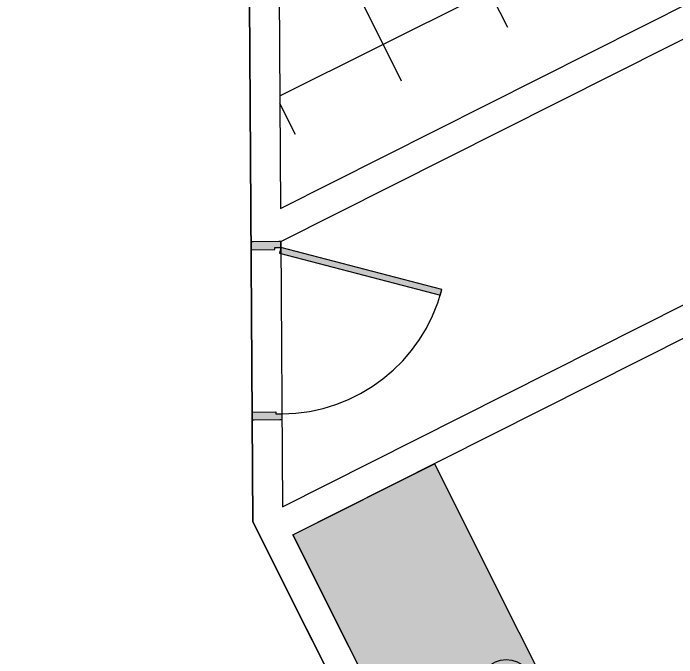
# Model space of a CAD drawing. Header units: millimetres. Extents: x 460 to 723, y 360 to 962.
# Drawn here: x 600.9 to 605.96, y 481 to 485.92 of the extents above; entities that cross this region are included whole.
import ezdxf

# ---------------------------------------------------------------- set-up
doc = ezdxf.new("R2010")
doc.units = ezdxf.units.MM
doc.linetypes.add('DASHED', pattern=[19.05, 12.7, -6.35])
for name, color, linetype in [('1', 1, 'Continuous'), ('5', 5, 'Continuous'), ('ACHURADOS-01', 8, 'Continuous'), ('EQUIPAMIENTO MOVIL', 10, 'Continuous'), ('proyeccion', 8, 'DASHED'), ('PUERTAS', 1, 'Continuous'), ('VANOS', 2, 'Continuous')]:
    doc.layers.add(name, color=color, linetype=linetype)
doc.styles.add('R60-50', font='romans.shx', dxfattribs={"width": 1.3, "height": 0.06})

# ---------------------------------------------------------------- blocks, each defined once
blk = doc.blocks.new('*U74')
at = {"layer": 'EQUIPAMIENTO MOVIL', "true_color": 0xffffff}
h = blk.add_hatch(color=7, dxfattribs=at)
h.dxf.hatch_style = 1
h.paths.add_polyline_path([(1643.6821, 1761.3067), (1645.5821, 1761.3067), (1645.5821, 1760.5067), (1643.6821, 1760.5067)])
at = {"layer": 'EQUIPAMIENTO MOVIL'}
blk.add_lwpolyline([(1643.6821, 1761.3067), (1645.5821, 1761.3067), (1645.5821, 1760.5067), (1643.6821, 1760.5067)], close=True, dxfattribs=at)
blk = doc.blocks.new('V2')
at = {"layer": 'VANOS', "color": 1}
blk.add_circle((4140.413, 3788.5774), 0.1408, dxfattribs=at)
at = {"layer": 'VANOS', "insert": (4140.3498, 3788.5403), "char_height": 0.06561, "attachment_point": 7, "style": 'R60-50'}
blk.add_mtext('V2', dxfattribs=at)
blk = doc.blocks.new('*U63')
at = {"layer": 'PUERTAS'}
for points in [[(-0.9, 0.14), (-0.9, 0.15), (-0.89, 0.15), (-0.86, 0.15), (-0.86, 0.03), (-0.87, 0.03), (-0.87, 0), (-0.89, 0), (-0.9, 0), (-0.9, 0.01)], [(0, 0.14), (0, 0.15), (-0.01, 0.15), (-0.04, 0.15), (-0.04, 0.03), (-0.03, 0.03), (-0.03, 0), (-0.01, 0), (0, 0), (0, 0.01)], [(-0.059, 0.0078), (-0.2764, -0.8036), (-0.2474, -0.8114), (-0.03, 0)]]:
    blk.add_hatch(color=255, dxfattribs=at).paths.add_polyline_path(points)
at = {"layer": 'proyeccion', "ltscale": 0.4}
blk.add_arc((-0.03, 0), 0.84, 180, 255, dxfattribs=at)
at = {"layer": 'PUERTAS'}
for points in [[(-0.9, 0.14), (-0.9, 0.15), (-0.89, 0.15), (-0.86, 0.15), (-0.86, 0.03), (-0.87, 0.03), (-0.87, 0), (-0.89, 0), (-0.9, 0), (-0.9, 0.01)], [(0, 0.14), (0, 0.15), (-0.01, 0.15), (-0.04, 0.15), (-0.04, 0.03), (-0.03, 0.03), (-0.03, 0), (-0.01, 0), (0, 0), (0, 0.01)], [(-0.059, 0.0078), (-0.2764, -0.8036), (-0.2474, -0.8114), (-0.03, 0)]]:
    blk.add_lwpolyline(points, close=True, dxfattribs=at)

msp = doc.modelspace()

# ---------------------------------------------------------------- hatches: boundary and pattern name
at = {"layer": 'ACHURADOS-01', "transparency": 33554661}
h = msp.add_hatch(dxfattribs=at)
h.set_pattern_fill('_USER', color=256, scale=0.905825, angle=116.5252, double=1, pattern_type=0)
h.set_pattern_definition([(116.525, (608.5875, 494.1831), (-0.810476, -0.404534), []), (206.525, (608.5875, 494.1831), (0.404534, -0.810476), [])])
h.paths.add_polyline_path([(602.9362, 484.9332), (602.8956, 491.316), (608.5875, 494.1831), (610.3531, 490.6781), (608.6108, 489.8005), (609.4179, 488.1981)])

# ---------------------------------------------------------------- linework, layer by layer
at = {"layer": '5', "color": 210, "linetype": 'Continuous', "elevation": -8.1697}
msp.add_lwpolyline([(608.5543, 458.0316), (600.9023, 473.2227), (605.8932, 475.7239), (602.7282, 482.0393), (602.665, 491.9606), (610.4497, 495.8818), (609.6749, 497.4202), (613.7872, 499.4916), (615.6229, 495.8473), (614.5896, 495.3268), (616.3147, 491.9021), (617.348, 492.4226), (625.1918, 476.8569), (617.784, 473.1056), (621.9711, 464.7898)], close=True, dxfattribs=at)
at = {"layer": '5', "elevation": -8.1697}
for points in [[(602.665, 491.9606), (602.7282, 482.0393)], [(602.8923, 491.8215), (602.9395, 484.4277)], [(602.9395, 484.4277), (610.0262, 487.9974)], [(602.9411, 484.175), (610.128, 487.7951)], [(602.9411, 484.175), (602.954, 482.153)], [(602.954, 482.153), (606.7011, 484.0404)], [(603.0319, 481.9387), (606.0614, 483.4646)], [(602.7282, 482.0393), (605.9895, 475.5317), (614.2176, 479.6763)], [(603.0319, 481.9387), (606.0903, 475.836)]]:
    msp.add_lwpolyline(points, dxfattribs=at)

# ---------------------------------------------------------------- block references
at = {"layer": '1', "xscale": 1.509708263131599, "yscale": 1.509708263131599, "zscale": 1.509708263131599, "rotation": 116.6178972207636}
msp.add_blockref('V2', (8518.7107, -2544.9218, -8.1697), dxfattribs=at)
at = {"layer": 'EQUIPAMIENTO MOVIL', "xscale": 1.509708263131599, "yscale": 1.509708263131599, "zscale": 1.509708263131599, "rotation": 296.6178972207375}
msp.add_blockref('*U74', (-2884.9239, 1509.5982, -8.1697), dxfattribs=at)
at = {"layer": 'PUERTAS', "xscale": 1.509708263131599, "yscale": 1.509708263131599, "zscale": 1.509708263131599, "rotation": 90.36522219556933}
msp.add_blockref('*U63', (602.9411, 484.175, -8.1697), dxfattribs=at)

doc.saveas('drawing.dxf')
